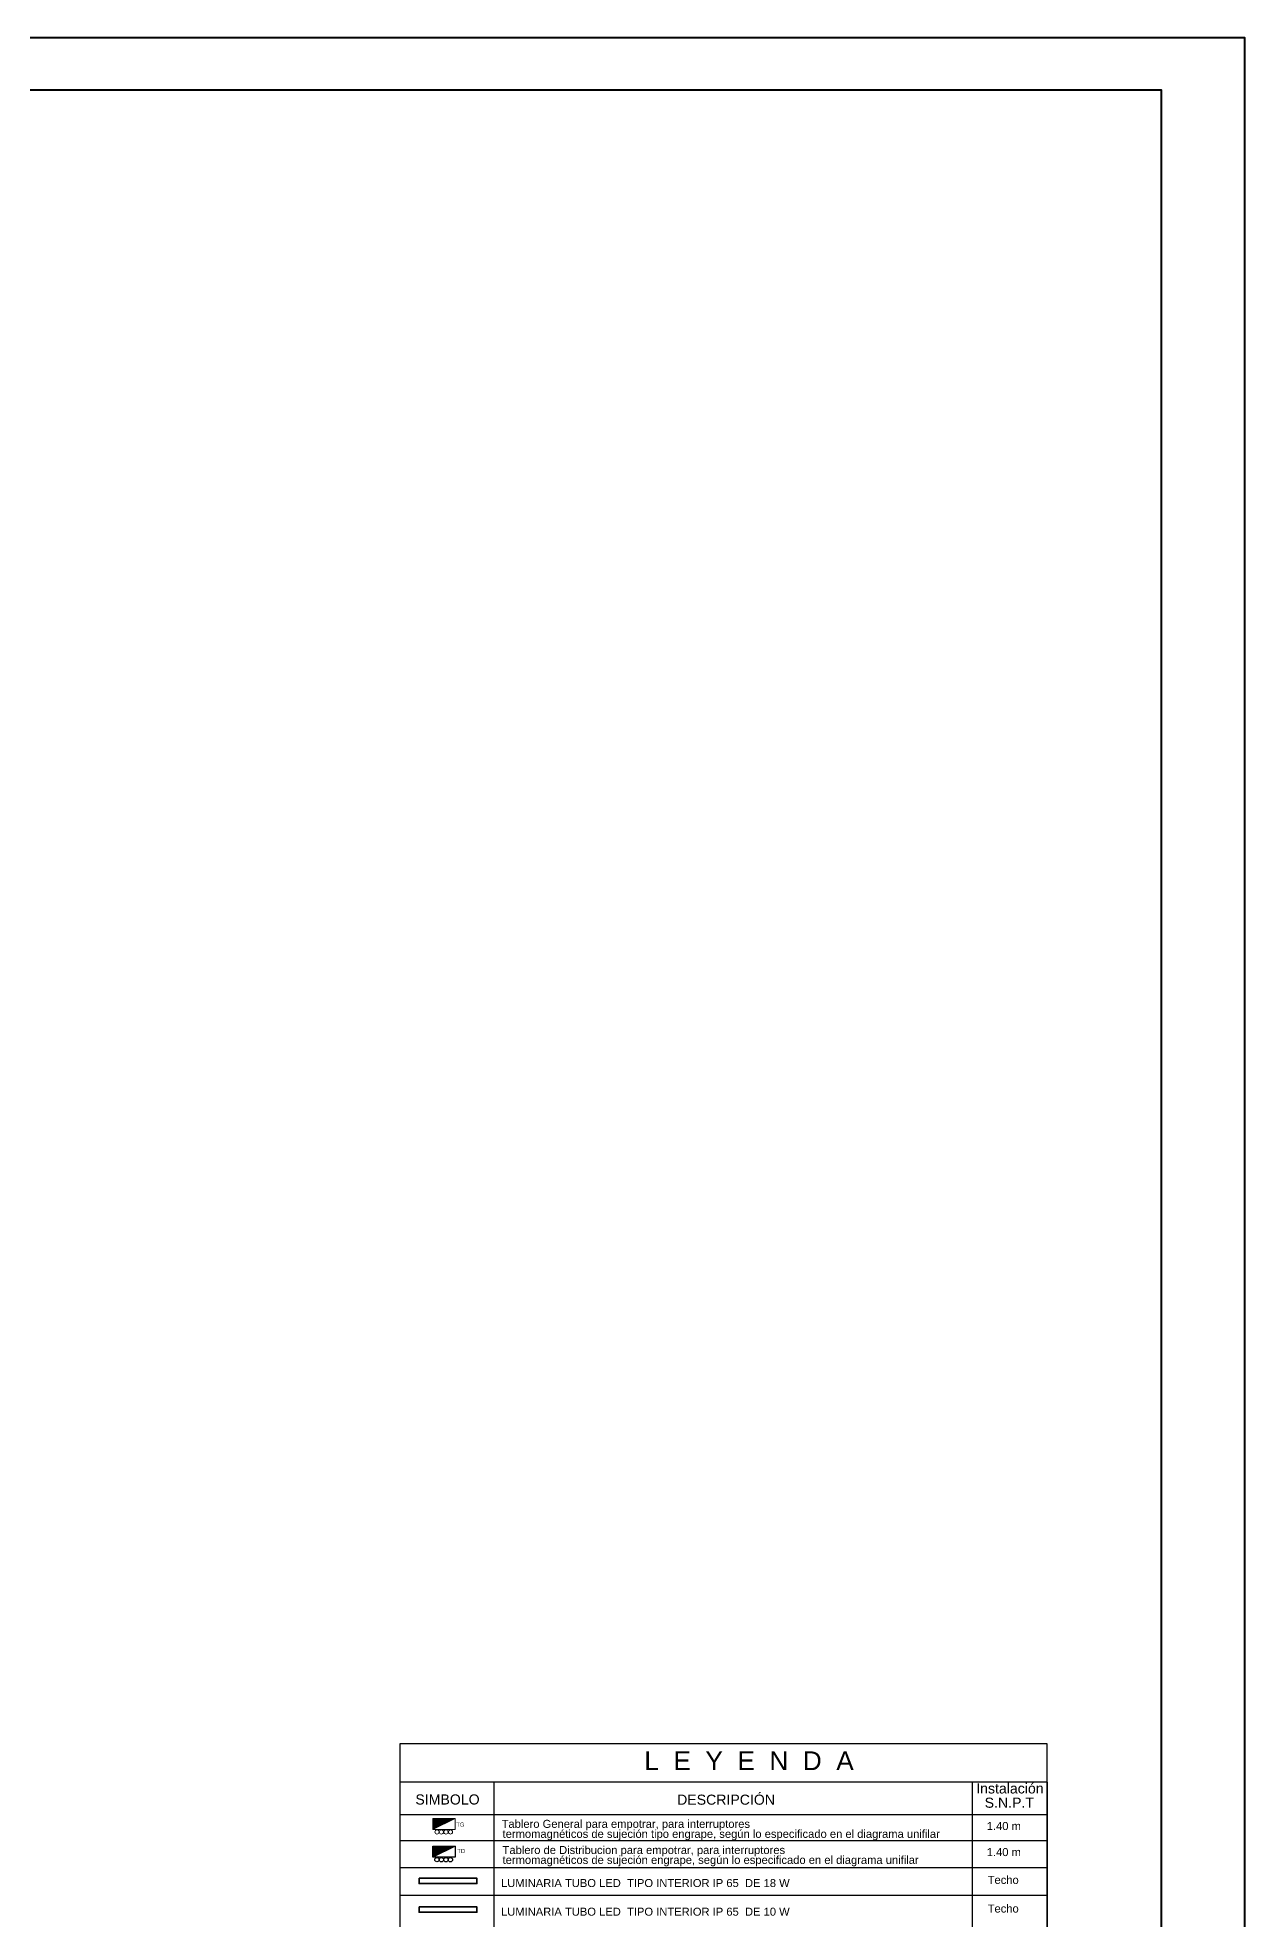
# Model space of a CAD drawing. Header units: metres. Extents: x 44.2 to 92, y 190.7 to 278.8.
# Drawn here: x 80.46 to 92.04, y 260.78 to 278.84 of the extents above; entities that cross this region are included whole.
import ezdxf

# ---------------------------------------------------------------- set-up
doc = ezdxf.new("R2010")
doc.units = ezdxf.units.M
doc.layers.add('A-DOOR', color=31, linetype='Continuous', lineweight=18)
doc.layers.add('ROTULO', color=253, linetype='Continuous', lineweight=0)
doc.layers.add('ALUMBRADO', color=1, linetype='Continuous')
doc.layers.add('IE-LEYENDA', color=142, linetype='Continuous')
doc.styles.add('style1', font='arial.ttf')

# ---------------------------------------------------------------- blocks, each defined once
blk = doc.blocks.new('TD ALUMBRADO 1')
at = {"layer": 'ALUMBRADO'}
h = blk.add_hatch(color=256, dxfattribs=at)
h.dxf.hatch_style = 1
h.paths.add_polyline_path([(0.25, 0.25), (-0.25, 0), (-0.25, 0.25)])
at = {"layer": 'ALUMBRADO', "color": 5}
for points in [[(0.25, 0.25), (-0.25, 0), (-0.25, 0.25), (0.25, 0.25)], [(0.25, 0.25), (0.25, 0), (-0.25, 0), (-0.25, 0.25), (0.25, 0.25)]]:
    blk.add_lwpolyline(points, dxfattribs=at)
for centre in [(-0.158, -0.055), (-0.057, -0.056), (0.045, -0.057), (0.147, -0.057)]:
    blk.add_circle(centre, 0.0473, dxfattribs=at)

msp = doc.modelspace()

# ---------------------------------------------------------------- hatches: boundary and pattern name
at = {"layer": 'ROTULO'}
h = msp.add_hatch(color=5, dxfattribs=at)
h.dxf.hatch_style = 1
h.paths.add_polyline_path([(84.465, 261.75), (84.251, 261.643), (84.251, 261.75)])

# ---------------------------------------------------------------- linework, layer by layer
at = {"color": 7, "lineweight": 40}
msp.add_lwpolyline([(44.219, 278.839), (92.044, 278.839), (92.044, 245.239), (44.219, 245.239), (44.219, 278.839)], dxfattribs=at)
msp.add_lwpolyline([(44.719, 278.339), (91.245, 278.339), (91.245, 246.18), (44.719, 246.18)], close=True, dxfattribs=at)
at = {"layer": 'A-DOOR', "color": 2, "lineweight": 35}
for points in [[(84.119, 261.176), (84.674, 261.176), (84.674, 261.124), (84.119, 261.124)], [(84.119, 260.9), (84.674, 260.9), (84.674, 260.849), (84.119, 260.849)]]:
    msp.add_lwpolyline(points, close=True, dxfattribs=at)
at = {"layer": 'IE-LEYENDA', "linetype": 'Continuous'}
for p, q in [((90.151, 262.465), (83.934, 262.465)), ((83.934, 262.465), (83.934, 253.037)), ((90.151, 256.989), (90.151, 262.465)), ((90.153, 262.098), (83.934, 262.098)), ((84.837, 262.098), (84.837, 260.544)), ((89.432, 253.037), (89.432, 262.098)), ((90.149, 253.037), (90.153, 262.098)), ((83.934, 261.786), (90.151, 261.786)), ((83.934, 261.536), (90.151, 261.536)), ((83.934, 261.28), (90.151, 261.28)), ((83.934, 261.014), (90.151, 261.013))]:
    msp.add_line(p, q, dxfattribs=at)
at = {"layer": 'ROTULO', "color": 5}
for points in [[(84.465, 261.75), (84.251, 261.643), (84.251, 261.75), (84.465, 261.75)], [(84.465, 261.75), (84.465, 261.643), (84.251, 261.643), (84.251, 261.75), (84.465, 261.75)]]:
    msp.add_lwpolyline(points, dxfattribs=at)
for centre in [(84.291, 261.62), (84.334, 261.62), (84.377, 261.619), (84.421, 261.619)]:
    msp.add_circle(centre, 0.0202, dxfattribs=at)

# ---------------------------------------------------------------- block references
at = {"layer": 'ROTULO', "xscale": 0.427829687999999, "yscale": 0.427829687999999, "zscale": 0.427829687999999, "rotation": 359.9947611938667}
msp.add_blockref('TD ALUMBRADO 1', (84.358, 261.377), dxfattribs=at)

# ---------------------------------------------------------------- texts
at = {"layer": 'IE-LEYENDA', "style": 'style1'}
for s, height, p in [('L  E  Y  E  N  D  A', 0.17991, (86.282, 262.213)), ('Instalación ', 0.09688, (89.469, 261.989)), ('DESCRIPCIÓN', 0.09688, (86.597, 261.881)), ('S.N.P.T', 0.0969, (89.55, 261.852)), ('Tablero General para empotrar, para interruptores', 0.0768, (84.912, 261.659)), ('1.40 m', 0.0768, (89.57, 261.638)), ('termomagnéticos de sujeción tipo engrape, según lo especificado en el diagrama unifilar', 0.0768, (84.921, 261.563)), ('Tablero de Distribucion para empotrar, para interruptores', 0.0768, (84.921, 261.408)), ('termomagnéticos de sujeción engrape, según lo especificado en el diagrama unifilar', 0.0768, (84.921, 261.313)), ('1.40 m', 0.0768, (89.57, 261.388)), ('LUMINARIA TUBO LED  TIPO INTERIOR IP 65  DE 18 W', 0.0768, (84.906, 261.091)), ('Techo', 0.0768, (89.579, 261.121)), ('LUMINARIA TUBO LED  TIPO INTERIOR IP 65  DE 10 W', 0.0768, (84.906, 260.816)), ('Techo', 0.0768, (89.579, 260.846))]:
    msp.add_text(s, height=height, rotation=359.9983, dxfattribs=at).set_placement(p)
at = {"layer": 'ROTULO', "style": 'style1'}
msp.add_text('SIMBOLO', height=0.0969, rotation=359.9983, dxfattribs=at).set_placement((84.084, 261.883))
at = {"layer": 'ROTULO', "color": 5, "insert": (84.516, 261.69), "char_height": 0.04, "attachment_point": 5, "rotation": 359.9983, "line_spacing_factor": 1.005126, "style": 'style1'}
msp.add_mtext('TG', dxfattribs=at)
at = {"layer": 'ROTULO', "color": 6, "insert": (84.524, 261.437), "char_height": 0.04, "attachment_point": 5, "rotation": 359.9983, "line_spacing_factor": 1.005126, "style": 'style1'}
msp.add_mtext('TD', dxfattribs=at)

doc.saveas('drawing.dxf')
